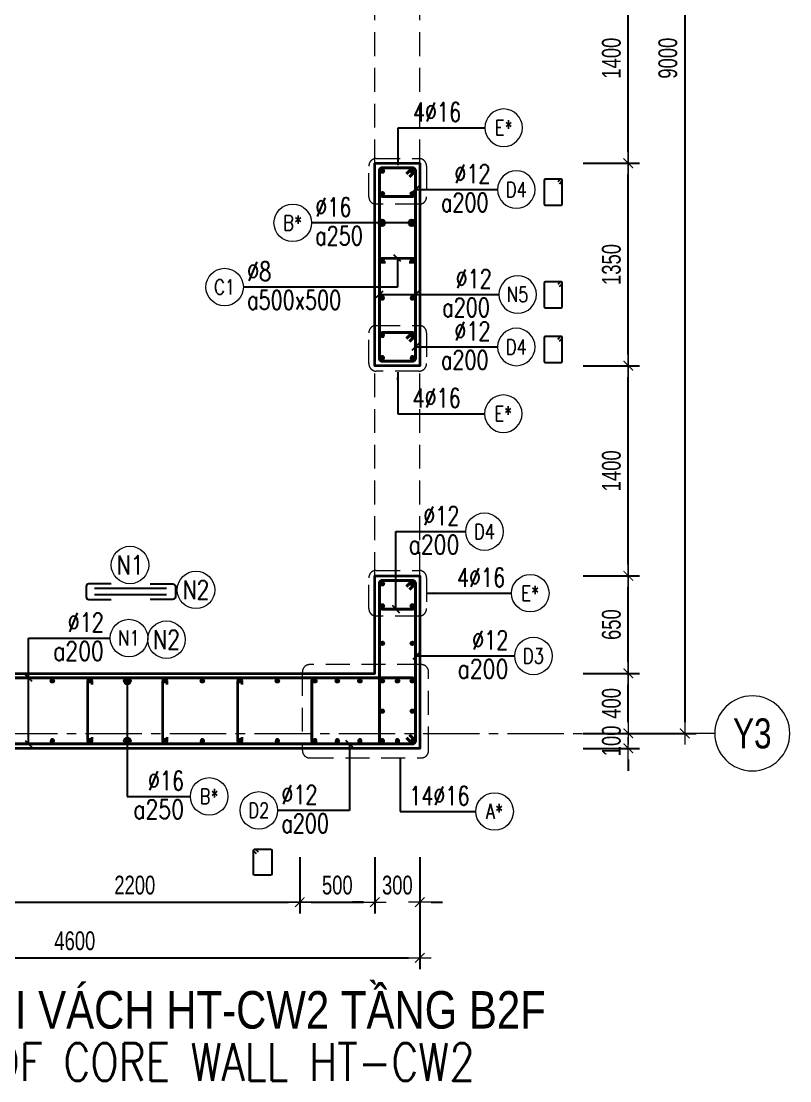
# Model space of a CAD drawing. Header units: millimetres. Extents: x 931337 to 1117500, y 19732 to 157199.
# Drawn here: x 971196 to 976320, y 138073 to 145135 of the extents above; entities that cross this region are included whole.
import ezdxf
from ezdxf.enums import TextEntityAlignment as Align

# ---------------------------------------------------------------- set-up
doc = ezdxf.new("R2010")
doc.units = ezdxf.units.MM
doc.header["$MEASUREMENT"] = 0
for name, pattern in [('HIDDEN', [9.525, 6.35, -3.175]), ('HIDDEN2', [4.7625, 3.175, -1.5875]), ('HT_Dim Grid$0$CENTER2', [1.125, 0.75, -0.125, 0.125, -0.125]), ('HT_Grid$0$CENTER2', [1.125, 0.75, -0.125, 0.125, -0.125])]:
    doc.linetypes.add(name, pattern=pattern)
doc.layers.get('0').update_dxf_attribs({"lineweight": 20})
doc.layers.get('Defpoints').update_dxf_attribs({"color": 151, "lineweight": 9})
doc.layers.add('Hidden', color=9, linetype='HIDDEN')
doc.layers.add('Ligature', color=1, linetype='Continuous')
for name, color, linetype, lineweight in [('HT_Dim Grid$0$NDC_S_AXIS', 5, 'HT_Dim Grid$0$CENTER2', 13), ('HT_Dim Grid$0$NDC_S_SYMBOL', 1, 'Continuous', 15), ('HT_Dim Grid$0$NDC_S_TEXT SYMBOL', 7, 'Continuous', 20), ('HT_Grid$0$NDC_S_AXIS', 5, 'HT_Grid$0$CENTER2', 13), ('KC-LEADER', 153, 'Continuous', 18), ('KC-THEP', 6, 'Continuous', 40), ('NDC_S_ANNO', 7, 'Continuous', 20), ('NDC_S_BEAM', 3, 'HIDDEN2', 20), ('NDC_S_DIM', 1, 'Continuous', 15), ('NDC_S_ENG TITLE', 3, 'Continuous', 20), ('NDC_S_HIDDEN', 8, 'HIDDEN2', 13), ('NDC_S_LEADER', 1, 'Continuous', 15), ('NDC_S_REBAR', 4, 'Continuous', 35), ('NDC_S_STIRRUP', 4, 'Continuous', 40), ('NDC_S_TEXT SYMBOL', 7, 'Continuous', 20), ('NDC_S_VN TEXT', 7, 'Continuous', 20), ('NDC_S_VN TITLE', 6, 'Continuous', 35), ('NDC_S_WALL', 6, 'Continuous', 35)]:
    doc.layers.add(name, color=color, linetype=linetype, lineweight=lineweight)
doc.styles.add('HT_Dim Grid$0$NDC_ANNO', font='', dxfattribs={"width": 0.8})
doc.styles.add('NDC_ANNO', font='', dxfattribs={"width": 0.8})
doc.styles.add('NDC_ARIAL', font='arial.ttf', dxfattribs={"width": 0.85})
doc.styles.add('NDC_DIM', font='', dxfattribs={"width": 0.75})
doc.styles.add('NDC_EN TXT', font='romans.shx', dxfattribs={"width": 0.8})
doc.styles.add('NDC_VIE TXT', font='arial.ttf', dxfattribs={"width": 0.8})
doc.styles.get('HT_Dim Grid$0$NDC_ANNO').set_extended_font_data('Dotum')
doc.styles.get('NDC_ANNO').set_extended_font_data('Dotum')
doc.styles.get('NDC_DIM').set_extended_font_data('Dotum')
doc.dimstyles.new('NDC_1-50', dxfattribs={"dimscale": 50, "dimtxt": 2.5, "dimasz": 1, "dimexe": 1.5, "dimexo": 0, "dimgap": 0.8, "dimtad": 1, "dimdec": 0, "dimdsep": 46, "dimtxsty": 'NDC_ARIAL', "dimblk": 'DIMMARK', "dimcen": 49999.938995, "dimdle": 1.5, "dimclrd": 1, "dimclre": 1, "dimclrt": 3, "dimadec": 0, "dimazin": 0, "dimtfac": 1, "dimtdec": 0, "dimtix": 1, "dimtmove": 2, "dimatfit": 3, "dimfxl": 1, "dimarcsym": 0})
doc.dimstyles.new('NDC_dim_30', dxfattribs={"dimscale": 30, "dimtxt": 2.5, "dimasz": 1.5, "dimexe": 1.5, "dimexo": 2.5, "dimgap": 1, "dimtad": 1, "dimdec": 0, "dimzin": 0, "dimdsep": 46, "dimtxsty": 'NDC_DIM', "dimblk": 'DIMMARK', "dimcen": 0.09, "dimdle": 1.2, "dimclrd": 1, "dimclre": 1, "dimclrt": 3, "dimadec": 0, "dimazin": 0, "dimtfac": 1, "dimtdec": 0, "dimtix": 1, "dimtofl": 0, "dimtmove": 0, "dimatfit": 3, "dimfxl": 6, "dimfxlon": 1, "dimtolj": 1, "dimtzin": 0, "dimarcsym": 0})
doc.dimstyles.new('NDC_dim_50', dxfattribs={"dimscale": 50, "dimtxt": 2.5, "dimasz": 1.5, "dimexe": 1.5, "dimexo": 2.5, "dimgap": 1, "dimtad": 1, "dimdec": 0, "dimzin": 0, "dimdsep": 46, "dimtxsty": 'NDC_DIM', "dimblk": 'DIMMARK', "dimcen": 0.09, "dimdle": 1.2, "dimclrd": 1, "dimclre": 1, "dimclrt": 3, "dimadec": 0, "dimazin": 0, "dimtfac": 1, "dimtdec": 0, "dimtix": 1, "dimtofl": 0, "dimtmove": 0, "dimatfit": 3, "dimfxl": 6, "dimfxlon": 1, "dimtolj": 1, "dimtzin": 0, "dimarcsym": 0})

# ---------------------------------------------------------------- blocks, each defined once
blk = doc.blocks.new('Drawing name_symbol')
at = {"layer": 'NDC_S_ENG TITLE', "style": 'NDC_EN TXT', "width": 0.8}
blk.add_attdef('SECTDET1', text='', height=5, dxfattribs=at).set_placement((0, 1.01), align=Align.CENTER)
at = {"layer": 'NDC_S_TEXT SYMBOL', "lineweight": 25, "style": 'NDC_ANNO', "width": 0.8}
blk.add_attdef('SSCALE', text='', height=2.5, dxfattribs=at).set_placement((0, -4), align=Align.CENTER)
at = {"layer": 'NDC_S_VN TITLE', "style": 'NDC_VIE TXT', "width": 0.8}
blk.add_attdef('SECTDET2', text='', height=5, dxfattribs=at).set_placement((0, 7.97), align=Align.CENTER)
blk = doc.blocks.new('THEP')
at = {"layer": 'KC-LEADER', "color": 6}
blk.add_circle((0, 0), 14, dxfattribs=at)
at = {"layer": 'KC-THEP'}
for p, q in [((-14, 0), (14, 0)), ((9.9, 9.9), (-9.9, -9.9)), ((-9.9, 9.9), (9.9, -9.9)), ((0, 14), (0, -14))]:
    blk.add_line(p, q, dxfattribs=at)
blk = doc.blocks.new('DIMMARK')
at = {"layer": 'NDC_S_DIM', "color": 1}
blk.add_line((-1.5, 0), (1, 0), dxfattribs=at)
at = {"layer": 'NDC_S_DIM', "color": 2, "const_width": 0.1}
blk.add_lwpolyline([(-0.424, -0.424), (0.424, 0.424)], dxfattribs=at)
blk = doc.blocks.new('*U10')
blk.add_circle((2.5, 0), 2.5)
at = {"layer": 'NDC_S_VN TEXT', "color": 3, "style": 'NDC_EN TXT'}
for tag, width, p in [('DK2', 0.75, (-0.85, 0.85)), ('KC2', 0.8, (-0.85, -2.97))]:
    blk.add_attdef(tag, text='', height=2.5, dxfattribs=dict(at, width=width)).set_placement(p, align=Align.RIGHT)
at = {"layer": 'NDC_S_VN TEXT', "color": 7, "style": 'NDC_EN TXT', "width": 0.8}
blk.add_attdef('SH3', text='', height=2, dxfattribs=at).set_placement((2.5, 0), align=Align.MIDDLE)
blk = doc.blocks.new('A$C7BC65A55')
at = {"layer": 'Ligature'}
for p, q in [((-15.2, 372, 0), (-15.2, 38.5, 0)), ((15.2, 372, 0), (15.2, 38.5, 0))]:
    blk.add_line(p, q, dxfattribs=at)
for points in [[(-36.2, 296.5), (-36.2, 400.9, -0.414214), (-24, 413.1), (24, 413.1, -0.414214), (36.2, 400.9), (36.2, 296.5)], [(-36.2, 116.5), (-36.2, 12.2, 0.414214), (-24, 0), (24, 0, 0.414214), (36.2, 12.2), (36.2, 116.5)]]:
    blk.add_lwpolyline(points, format="xyb", dxfattribs=at)
blk = doc.blocks.new('*U9')
blk.add_circle((2.5, 0), 2.5)
at = {"layer": 'NDC_S_VN TEXT', "color": 3, "style": 'NDC_EN TXT', "width": 0.75}
blk.add_attdef('DK2', text='', height=2.5, dxfattribs=at).set_placement((-0.85, 0.85), align=Align.RIGHT)
at = {"layer": 'NDC_S_VN TEXT', "color": 7, "style": 'NDC_EN TXT', "width": 0.8}
blk.add_attdef('SH3', text='', height=2, dxfattribs=at).set_placement((2.5, 0), align=Align.MIDDLE)
blk = doc.blocks.new('*U11')
blk.add_circle((-2.5, 0), 2.5)
at = {"layer": 'NDC_S_VN TEXT', "color": 3, "style": 'NDC_EN TXT', "width": 0.75}
for tag, p in [('DK1', (0.5, 0.85)), ('KC1', (0.5, -2.97))]:
    blk.add_attdef(tag, p, '', height=2.5, dxfattribs=at)
at = {"layer": 'NDC_S_VN TEXT', "color": 7, "style": 'NDC_EN TXT', "width": 0.8}
blk.add_attdef('SH2', text='', height=2, dxfattribs=at).set_placement((-2.5, 0), align=Align.MIDDLE)
blk = doc.blocks.new('*U13')
blk.add_circle((-2.5, 0), 2.5)
at = {"layer": 'NDC_S_VN TEXT', "color": 3, "style": 'NDC_EN TXT', "width": 0.75}
blk.add_attdef('DK1', (0.5, 0.85), '', height=2.5, dxfattribs=at)
at = {"layer": 'NDC_S_VN TEXT', "color": 7, "style": 'NDC_EN TXT', "width": 0.8}
blk.add_attdef('SH2', text='', height=2, dxfattribs=at).set_placement((-2.5, 0), align=Align.MIDDLE)
blk = doc.blocks.new('*U12')
blk.add_circle((-2.5, 0), 2.5)
at = {"layer": 'NDC_S_VN TEXT', "color": 3, "style": 'NDC_EN TXT', "width": 0.75}
for tag, p in [('DK1', (0.5, 0.85)), ('KC1', (0.5, -2.97))]:
    blk.add_attdef(tag, p, '', height=2.5, dxfattribs=at)
at = {"layer": 'NDC_S_VN TEXT', "color": 7, "style": 'NDC_EN TXT', "width": 0.8}
blk.add_attdef('SH2', text='', height=2, dxfattribs=at).set_placement((-2.5, 0), align=Align.MIDDLE)
blk = doc.blocks.new('*D61')
at = {"layer": 'Defpoints', "color": 0, "transparency": 16777216}
for p in [(970853.8, 140788.1), (973053.3, 140535.7), (973053.3, 139263.8)]:
    blk.add_point(p, dxfattribs=at)
at = {"layer": 'NDC_S_DIM', "color": 1, "lineweight": -2, "transparency": 16777216}
for p, q in [((970853.8, 139563.8), (970853.8, 139188.8)), ((973053.3, 139563.8), (973053.3, 139188.8)), ((970928.8, 139263.8), (972978.3, 139263.8))]:
    blk.add_line(p, q, dxfattribs=at)
at = {"layer": 'NDC_S_DIM', "color": 1, "lineweight": -2, "transparency": 16777216, "xscale": 75, "yscale": 75, "zscale": 75, "rotation": 180}
blk.add_blockref('DIMMARK', (970853.8, 139263.8), dxfattribs=at)
at = {"layer": 'NDC_S_DIM', "color": 1, "lineweight": -2, "transparency": 16777216, "xscale": 75, "yscale": 75, "zscale": 75}
blk.add_blockref('DIMMARK', (973053.3, 139263.8), dxfattribs=at)
at = {"layer": 'NDC_S_DIM', "color": 3, "transparency": 16777216, "insert": (971953.6, 139376.4), "char_height": 125, "attachment_point": 5, "style": 'NDC_DIM'}
blk.add_mtext('\\A1;2200', dxfattribs=at)
blk = doc.blocks.new('*D62')
at = {"layer": 'Defpoints', "color": 0, "transparency": 16777216}
for p in [(973553.8, 140788.1), (973053.3, 140535.7), (973553.8, 139263.8)]:
    blk.add_point(p, dxfattribs=at)
at = {"layer": 'NDC_S_DIM', "color": 1, "lineweight": -2, "transparency": 16777216}
for p, q in [((973053.3, 139563.8), (973053.3, 139188.8)), ((973553.8, 139563.8), (973553.8, 139188.8)), ((973128.3, 139263.8), (973478.8, 139263.8))]:
    blk.add_line(p, q, dxfattribs=at)
at = {"layer": 'NDC_S_DIM', "color": 1, "lineweight": -2, "transparency": 16777216, "xscale": 75, "yscale": 75, "zscale": 75, "rotation": 180}
blk.add_blockref('DIMMARK', (973053.3, 139263.8), dxfattribs=at)
at = {"layer": 'NDC_S_DIM', "color": 1, "lineweight": -2, "transparency": 16777216, "xscale": 75, "yscale": 75, "zscale": 75}
blk.add_blockref('DIMMARK', (973553.8, 139263.8), dxfattribs=at)
at = {"layer": 'NDC_S_DIM', "color": 3, "transparency": 16777216, "insert": (973303.6, 139376.4), "char_height": 125, "attachment_point": 5, "style": 'NDC_DIM'}
blk.add_mtext('\\A1;500', dxfattribs=at)
blk = doc.blocks.new('*D63')
at = {"layer": 'Defpoints', "color": 0, "transparency": 16777216}
for p in [(973553.8, 140788.1), (973853.8, 140288.1), (973853.8, 139263.8)]:
    blk.add_point(p, dxfattribs=at)
at = {"layer": 'NDC_S_DIM', "color": 1, "lineweight": -2, "transparency": 16777216}
for p, q in [((973553.8, 139563.8), (973553.8, 139188.8)), ((973853.8, 139563.8), (973853.8, 139188.8)), ((973478.8, 139263.8), (973403.8, 139263.8)), ((973928.8, 139263.8), (974003.8, 139263.8))]:
    blk.add_line(p, q, dxfattribs=at)
at = {"layer": 'NDC_S_DIM', "color": 1, "lineweight": -2, "transparency": 16777216, "xscale": 75, "yscale": 75, "zscale": 75}
blk.add_blockref('DIMMARK', (973553.8, 139263.8), dxfattribs=at)
at = {"layer": 'NDC_S_DIM', "color": 1, "lineweight": -2, "transparency": 16777216, "xscale": 75, "yscale": 75, "zscale": 75, "rotation": 180}
blk.add_blockref('DIMMARK', (973853.8, 139263.8), dxfattribs=at)
at = {"layer": 'NDC_S_DIM', "color": 3, "transparency": 16777216, "insert": (973703.8, 139376.4), "char_height": 125, "attachment_point": 5, "style": 'NDC_DIM'}
blk.add_mtext('\\A1;300', dxfattribs=at)
blk = doc.blocks.new('*D65')
at = {"layer": 'Defpoints', "color": 0, "transparency": 16777216}
for p in [(973553.8, 140788.1), (975243.3, 140788.1), (973853.8, 140388.1)]:
    blk.add_point(p, dxfattribs=at)
at = {"layer": 'NDC_S_DIM', "color": 1, "lineweight": -2, "transparency": 16777216}
for p, q in [((974943.3, 140788.1), (975318.3, 140788.1)), ((975243.3, 140463.1), (975243.3, 140713.1)), ((974943.3, 140388.1), (975318.3, 140388.1))]:
    blk.add_line(p, q, dxfattribs=at)
at = {"layer": 'NDC_S_DIM', "color": 1, "lineweight": -2, "transparency": 16777216, "xscale": 75, "yscale": 75, "zscale": 75}
for p, rotation in [((975243.3, 140788.1), 90), ((975243.3, 140388.1), 270)]:
    blk.add_blockref('DIMMARK', p, dxfattribs=dict(at, rotation=rotation))
at = {"layer": 'NDC_S_DIM', "color": 3, "transparency": 16777216, "insert": (975130.7, 140588.1), "char_height": 125, "attachment_point": 5, "rotation": 90, "style": 'NDC_DIM'}
blk.add_mtext('\\A1;400', dxfattribs=at)
blk = doc.blocks.new('*D66')
at = {"layer": 'Defpoints', "color": 0, "transparency": 16777216}
for p in [(973553.8, 141438.1), (975243.3, 141438.1), (973553.8, 140788.1)]:
    blk.add_point(p, dxfattribs=at)
at = {"layer": 'NDC_S_DIM', "color": 1, "lineweight": -2, "transparency": 16777216}
for p, q in [((974943.3, 141438.1), (975318.3, 141438.1)), ((975243.3, 140863.1), (975243.3, 141363.1)), ((974943.3, 140788.1), (975318.3, 140788.1))]:
    blk.add_line(p, q, dxfattribs=at)
at = {"layer": 'NDC_S_DIM', "color": 1, "lineweight": -2, "transparency": 16777216, "xscale": 75, "yscale": 75, "zscale": 75}
for p, rotation in [((975243.3, 141438.1), 90), ((975243.3, 140788.1), 270)]:
    blk.add_blockref('DIMMARK', p, dxfattribs=dict(at, rotation=rotation))
at = {"layer": 'NDC_S_DIM', "color": 3, "transparency": 16777216, "insert": (975130.7, 141113.1), "char_height": 125, "attachment_point": 5, "rotation": 90, "style": 'NDC_DIM'}
blk.add_mtext('\\A1;650', dxfattribs=at)
blk = doc.blocks.new('*D67')
at = {"layer": 'Defpoints', "color": 0, "transparency": 16777216}
for p in [(973853.8, 142838.1), (975243.3, 142838.1), (973553.8, 141438.1)]:
    blk.add_point(p, dxfattribs=at)
at = {"layer": 'NDC_S_DIM', "color": 1, "lineweight": -2, "transparency": 16777216}
for p, q in [((974943.3, 142838.1), (975318.3, 142838.1)), ((975243.3, 141513.1), (975243.3, 142763.1)), ((974943.3, 141438.1), (975318.3, 141438.1))]:
    blk.add_line(p, q, dxfattribs=at)
at = {"layer": 'NDC_S_DIM', "color": 1, "lineweight": -2, "transparency": 16777216, "xscale": 75, "yscale": 75, "zscale": 75}
for p, rotation in [((975243.3, 142838.1), 90), ((975243.3, 141438.1), 270)]:
    blk.add_blockref('DIMMARK', p, dxfattribs=dict(at, rotation=rotation))
at = {"layer": 'NDC_S_DIM', "color": 3, "transparency": 16777216, "insert": (975130.7, 142138.1), "char_height": 125, "attachment_point": 5, "rotation": 90, "style": 'NDC_DIM'}
blk.add_mtext('\\A1;1400', dxfattribs=at)
blk = doc.blocks.new('*D68')
at = {"layer": 'Defpoints', "color": 0, "transparency": 16777216}
for p in [(973853.8, 144188.1), (975243.3, 144188.1), (973853.8, 142838.1)]:
    blk.add_point(p, dxfattribs=at)
at = {"layer": 'NDC_S_DIM', "color": 1, "lineweight": -2, "transparency": 16777216}
for p, q in [((974943.3, 144188.1), (975318.3, 144188.1)), ((975243.3, 142913.1), (975243.3, 144113.1)), ((974943.3, 142838.1), (975318.3, 142838.1))]:
    blk.add_line(p, q, dxfattribs=at)
at = {"layer": 'NDC_S_DIM', "color": 1, "lineweight": -2, "transparency": 16777216, "xscale": 75, "yscale": 75, "zscale": 75}
for p, rotation in [((975243.3, 144188.1), 90), ((975243.3, 142838.1), 270)]:
    blk.add_blockref('DIMMARK', p, dxfattribs=dict(at, rotation=rotation))
at = {"layer": 'NDC_S_DIM', "color": 3, "transparency": 16777216, "insert": (975130.7, 143513.1), "char_height": 125, "attachment_point": 5, "rotation": 90, "style": 'NDC_DIM'}
blk.add_mtext('\\A1;1350', dxfattribs=at)
blk = doc.blocks.new('*D69')
at = {"layer": 'Defpoints', "color": 0, "transparency": 16777216}
for p in [(973853.8, 145588.1), (975243.3, 145588.1), (973853.8, 144188.1)]:
    blk.add_point(p, dxfattribs=at)
at = {"layer": 'NDC_S_DIM', "color": 1, "lineweight": -2, "transparency": 16777216}
for p, q in [((974943.3, 145588.1), (975318.3, 145588.1)), ((975243.3, 144263.1), (975243.3, 145513.1)), ((974943.3, 144188.1), (975318.3, 144188.1))]:
    blk.add_line(p, q, dxfattribs=at)
at = {"layer": 'NDC_S_DIM', "color": 1, "lineweight": -2, "transparency": 16777216, "xscale": 75, "yscale": 75, "zscale": 75}
for p, rotation in [((975243.3, 145588.1), 90), ((975243.3, 144188.1), 270)]:
    blk.add_blockref('DIMMARK', p, dxfattribs=dict(at, rotation=rotation))
at = {"layer": 'NDC_S_DIM', "color": 3, "transparency": 16777216, "insert": (975130.7, 144888.1), "char_height": 125, "attachment_point": 5, "rotation": 90, "style": 'NDC_DIM'}
blk.add_mtext('\\A1;1400', dxfattribs=at)
blk = doc.blocks.new('*D74')
at = {"layer": 'Defpoints', "color": 0, "transparency": 16777216}
for p in [(973912.3, 149388.1), (973853.8, 140388.1), (975619.7, 140388.1)]:
    blk.add_point(p, dxfattribs=at)
at = {"layer": 'NDC_S_DIM', "color": 1, "lineweight": -2, "transparency": 16777216}
for p, q in [((975319.7, 149388.1), (975694.7, 149388.1)), ((975619.7, 149313.1), (975619.7, 140463.1)), ((975319.7, 140388.1), (975694.7, 140388.1))]:
    blk.add_line(p, q, dxfattribs=at)
at = {"layer": 'NDC_S_DIM', "color": 1, "lineweight": -2, "transparency": 16777216, "xscale": 75, "yscale": 75, "zscale": 75}
for p, rotation in [((975619.7, 149388.1), 90), ((975619.7, 140388.1), 270)]:
    blk.add_blockref('DIMMARK', p, dxfattribs=dict(at, rotation=rotation))
at = {"layer": 'NDC_S_DIM', "color": 3, "transparency": 16777216, "insert": (975507.1, 144888.1), "char_height": 125, "attachment_point": 5, "rotation": 90, "style": 'NDC_DIM'}
blk.add_mtext('\\A1;9000', dxfattribs=at)
blk = doc.blocks.new('*D115')
at = {"layer": 'Defpoints', "color": 0, "ltscale": 200, "transparency": 16777216}
for p in [(973853.8, 140504.6), (969253.8, 140119.9), (973853.8, 138892.8)]:
    blk.add_point(p, dxfattribs=at)
at = {"layer": 'NDC_S_DIM', "color": 1, "lineweight": -2, "ltscale": 200, "transparency": 16777216}
for p, q in [((969253.8, 139192.8), (969253.8, 138817.8)), ((973853.8, 139192.8), (973853.8, 138817.8)), ((969328.8, 138892.8), (973778.8, 138892.8))]:
    blk.add_line(p, q, dxfattribs=at)
at = {"layer": 'NDC_S_DIM', "color": 1, "lineweight": -2, "ltscale": 200, "transparency": 16777216, "xscale": 75, "yscale": 75, "zscale": 75, "rotation": 180}
blk.add_blockref('DIMMARK', (969253.8, 138892.8), dxfattribs=at)
at = {"layer": 'NDC_S_DIM', "color": 1, "lineweight": -2, "ltscale": 200, "transparency": 16777216, "xscale": 75, "yscale": 75, "zscale": 75}
blk.add_blockref('DIMMARK', (973853.8, 138892.8), dxfattribs=at)
at = {"layer": 'NDC_S_DIM', "color": 3, "ltscale": 200, "transparency": 16777216, "insert": (971553.8, 139005.3), "char_height": 125, "attachment_point": 5, "style": 'NDC_DIM'}
blk.add_mtext('\\A1;4600', dxfattribs=at)
blk = doc.blocks.new('*U93')
at = {"layer": 'HT_Dim Grid$0$NDC_S_SYMBOL'}
blk.add_line((5, 0), (9, 0), dxfattribs=at)
blk.add_circle((0, 0), 5, dxfattribs=at)
at = {"layer": 'HT_Dim Grid$0$NDC_S_TEXT SYMBOL', "color": 7, "style": 'HT_Dim Grid$0$NDC_ANNO', "width": 0.8}
blk.add_attdef('GRID', text='', height=4, rotation=270, dxfattribs=at).set_placement((0, 0), align=Align.MIDDLE)
blk = doc.blocks.new('*D122')
at = {"layer": 'Defpoints', "color": 0, "ltscale": 200, "transparency": 16777216}
for p in [(973853.8, 140388.1), (973853.8, 140288.1), (975243.3, 140288.1)]:
    blk.add_point(p, dxfattribs=at)
at = {"layer": 'NDC_S_DIM', "color": 1, "lineweight": -2, "ltscale": 200, "transparency": 16777216}
for p, q in [((975243.3, 140463.1), (975243.3, 140538.1)), ((974943.3, 140388.1), (975318.3, 140388.1)), ((974943.3, 140288.1), (975318.3, 140288.1)), ((975243.3, 140213.1), (975243.3, 140138.1))]:
    blk.add_line(p, q, dxfattribs=at)
at = {"layer": 'NDC_S_DIM', "color": 1, "lineweight": -2, "ltscale": 200, "transparency": 16777216, "xscale": 75, "yscale": 75, "zscale": 75}
for p, rotation in [((975243.3, 140388.1), 270), ((975243.3, 140288.1), 90)]:
    blk.add_blockref('DIMMARK', p, dxfattribs=dict(at, rotation=rotation))
at = {"layer": 'NDC_S_DIM', "color": 3, "ltscale": 200, "transparency": 16777216, "insert": (975130.7, 140338.1), "char_height": 125, "attachment_point": 5, "rotation": 90, "style": 'NDC_DIM'}
blk.add_mtext('\\A1;100', dxfattribs=at)

msp = doc.modelspace()

# ---------------------------------------------------------------- linework, layer by layer
for centre in [(971921.41, 141510.27), (972361.511, 141344.513), (972164.681, 141012.999)]:
    msp.add_circle(centre, 125)
at = {"layer": 'HT_Grid$0$NDC_S_AXIS', "ltscale": 500}
msp.add_line((965438.232, 140388.06), (975619.731, 140388.06), dxfattribs=at)
at = {"layer": 'Ligature'}
for points in [[(974784.965, 144051.574), (974800.931, 144067.54, 0.66817864), (974795.158, 144081.478), (974690.529, 144081.478, 0.41421356), (974682.364, 144073.313), (974682.364, 143916.205, 0.41421356), (974690.529, 143908.04), (974795.158, 143908.04, 0.41421356), (974803.323, 143916.205), (974803.323, 144073.313, 0.66817864), (974789.385, 144079.086), (974773.419, 144063.12)], [(974784.937, 143367.144), (974800.903, 143383.11, 0.66817864), (974795.13, 143397.049), (974690.501, 143397.049, 0.41421356), (974682.336, 143388.884), (974682.336, 143231.776, 0.41421356), (974690.501, 143223.611), (974795.13, 143223.611, 0.41421356), (974803.295, 143231.776), (974803.295, 143388.884, 0.66817864), (974789.356, 143394.657), (974773.391, 143378.691)], [(974784.937, 143002.543), (974800.903, 143018.509, 0.66817864), (974795.13, 143032.448), (974690.501, 143032.448, 0.41421356), (974682.336, 143024.283), (974682.336, 142867.175, 0.41421356), (974690.501, 142859.01), (974795.13, 142859.01, 0.41421356), (974803.295, 142867.175), (974803.295, 143024.283, 0.66817864), (974789.356, 143030.056), (974773.391, 143014.09)], [(972764.118, 139586.206), (972748.152, 139602.172, -0.66817864), (972753.926, 139616.11), (972858.555, 139616.11, -0.41421356), (972866.719, 139607.945), (972866.719, 139450.838, -0.41421356), (972858.555, 139442.673), (972753.926, 139442.673, -0.41421356), (972745.761, 139450.838), (972745.761, 139607.945, -0.66817864), (972759.699, 139613.719), (972775.665, 139597.753)]]:
    msp.add_lwpolyline(points, format="xyb", dxfattribs=at)
at = {"layer": 'NDC_S_BEAM', "ltscale": 50}
for p, q in [((973553.776, 144188.06), (973553.776, 145588.06)), ((973853.776, 144188.06), (973853.776, 145588.06)), ((973553.776, 141438.06), (973553.776, 142838.06)), ((973853.776, 141438.06), (973853.776, 142838.06))]:
    msp.add_line(p, q, dxfattribs=at)
at = {"layer": 'NDC_S_HIDDEN', "ltscale": 50}
for points in [[(973563.509, 144219.137), (973848.266, 144219.137, -0.41421356), (973898.266, 144169.137), (973898.266, 143964.129, -0.41421356), (973848.266, 143914.129), (973563.509, 143914.129, -0.41421356), (973513.509, 143964.129), (973513.509, 144169.137, -0.41421356)], [(973563.509, 143107.488), (973848.266, 143107.488, -0.41421356), (973898.266, 143057.488), (973898.266, 142852.48, -0.41421356), (973848.266, 142802.48), (973563.509, 142802.48, -0.41421356), (973513.509, 142852.48), (973513.509, 143057.488, -0.41421356)], [(973563.509, 141474.713), (973848.266, 141474.713, -0.41421356), (973898.266, 141424.713), (973898.266, 141219.705, -0.41421356), (973848.266, 141169.705), (973563.509, 141169.705, -0.41421356), (973513.509, 141219.705), (973513.509, 141424.713, -0.41421356)], [(973120.337, 140224.689), (973862.297, 140224.689, 0.41421356), (973912.297, 140274.689), (973912.297, 140796.753, 0.41421356), (973862.297, 140846.753), (973120.337, 140846.753, 0.41421356), (973070.337, 140796.753), (973070.337, 140274.689, 0.41421356)]]:
    msp.add_lwpolyline(points, format="xyb", close=True, dxfattribs=at)
at = {"layer": 'NDC_S_REBAR'}
for points in [[(973625.314, 143525.665), (973600.314, 143525.665, -1), (973600.314, 143555.665), (973807.338, 143555.665, -1), (973807.338, 143525.665), (973782.338, 143525.665)], [(971668.776, 140713.06), (971668.776, 140738.06, 1), (971638.776, 140738.06), (971638.776, 140338.06, 1), (971668.776, 140338.06), (971668.776, 140363.06)], [(972168.776, 140713.06), (972168.776, 140738.06, 1), (972138.776, 140738.06), (972138.776, 140338.06, 1), (972168.776, 140338.06), (972168.776, 140363.06)], [(972668.776, 140713.06), (972668.776, 140738.06, 1), (972638.776, 140738.06), (972638.776, 140338.06, 1), (972668.776, 140338.06), (972668.776, 140363.06)]]:
    msp.add_lwpolyline(points, format="xyb", dxfattribs=at)
at = {"layer": 'NDC_S_STIRRUP'}
for points in [[(973783.887, 144098.06), (973823.887, 144138.06, 0.41421356), (973803.887, 144158.06), (973603.887, 144158.06, 0.41421356), (973583.887, 144138.06), (973583.776, 142888.06, 0.41421356), (973603.776, 142868.06), (973803.776, 142868.06, 0.41421356), (973823.776, 142888.06), (973823.887, 144138.06, 0.41421356), (973803.887, 144158.06), (973763.887, 144118.06)], [(973783.776, 144098.06), (973823.776, 144138.06, 0.41421356), (973803.776, 144158.06), (973603.776, 144158.06, 0.41421356), (973583.776, 144138.06), (973583.776, 143987.09, 0.41421356), (973603.776, 143967.09), (973803.776, 143967.09, 0.41421356), (973823.776, 143987.09), (973823.776, 144138.06, 0.41421356), (973803.776, 144158.06), (973763.776, 144118.06)], [(973783.776, 142999.029), (973823.776, 143039.029, 0.41421356), (973803.776, 143059.029), (973603.776, 143059.029, 0.41421356), (973583.776, 143039.029), (973583.776, 142888.06, 0.41421356), (973603.776, 142868.06), (973803.776, 142868.06, 0.41421356), (973823.776, 142888.06), (973823.776, 143039.029, 0.41421356), (973803.776, 143059.029), (973763.776, 143019.029)], [(973783.887, 141348.06), (973823.887, 141388.06, 0.41421356), (973803.887, 141408.06), (973603.887, 141408.06, 0.41421356), (973583.887, 141388.06), (973583.776, 140338.06, 0.41421356), (973603.776, 140318.06), (973803.776, 140318.06, 0.41421356), (973823.776, 140338.06), (973823.887, 141388.06, 0.41421356), (973803.887, 141408.06), (973763.887, 141368.06)], [(973783.776, 141348.06), (973823.776, 141388.06, 0.41421356), (973803.776, 141408.06), (973603.776, 141408.06, 0.41421356), (973583.776, 141388.06), (973583.776, 141237.09, 0.41421356), (973603.776, 141217.09), (973803.776, 141217.09, 0.41421356), (973823.776, 141237.09), (973823.776, 141388.06, 0.41421356), (973803.776, 141408.06), (973763.776, 141368.06)], [(967643.776, 140358.06), (967603.776, 140318.06, -0.41421356), (967583.776, 140338.06), (967583.776, 140738.06, -0.41421356), (967603.776, 140758.06), (973803.776, 140758.06, -0.41421356), (973823.776, 140738.06), (973823.776, 140338.06, -0.41421356), (973803.776, 140318.06), (967603.776, 140318.06, -0.41421356), (967583.776, 140338.06), (967623.776, 140378.06)], [(973763.776, 140358.06), (973803.776, 140318.06, 0.41421356), (973823.776, 140338.06), (973823.776, 140738.06, 0.41421356), (973803.776, 140758.06), (973153.776, 140758.06, 0.41421356), (973133.776, 140738.06), (973133.776, 140338.06, 0.41421356), (973153.776, 140318.06), (973803.776, 140318.06, 0.41421356), (973823.776, 140338.06), (973783.776, 140378.06)]]:
    msp.add_lwpolyline(points, format="xyb", dxfattribs=at)
at = {"layer": 'NDC_S_WALL'}
msp.add_lwpolyline([(970153.776, 148988.06), (970153.776, 149488.06), (973853.776, 149488.06), (973853.776, 148338.06), (973553.776, 148338.06), (973553.776, 148988.06), (970853.776, 148988.06), (970853.776, 140788.06), (973553.776, 140788.06), (973553.776, 141438.06), (973853.776, 141438.06), (973853.776, 140288.06), (967553.776, 140288.06), (967553.776, 149488.06), (969353.776, 149488.06), (969353.776, 148988.06), (967853.776, 148988.06), (967853.776, 146488.06), (970553.776, 146488.06), (970553.776, 148988.06), (970153.776, 148988.06)], dxfattribs=at)
msp.add_lwpolyline([(973553.776, 144188.06), (973853.776, 144188.06), (973853.776, 142838.06), (973553.776, 142838.06)], close=True, dxfattribs=at)
msp.add_lwpolyline([(973553.776, 144188.06), (973853.776, 144188.06), (973853.776, 142838.06), (973553.776, 142838.06)], close=True, dxfattribs=at)

# ---------------------------------------------------------------- block references
at = {"layer": 'Hidden', "xscale": 1.44, "yscale": 1.44, "zscale": 1.44, "rotation": 270}
msp.add_blockref('A$C7BC65A55', (971629.299, 141332.745, 0.03), dxfattribs=at)
at = {"layer": 'HT_Dim Grid$0$NDC_S_AXIS'}
ref = msp.add_blockref('*U93', (976069.731, 140388.06), dxfattribs=dict(at, xscale=-50, yscale=50, zscale=50))
ref.add_attrib('GRID', 'Y3', dxfattribs={"layer": 'HT_Dim Grid$0$NDC_S_TEXT SYMBOL', "color": 7, "height": 200, "style": 'HT_Dim Grid$0$NDC_ANNO', "width": 0.8}).set_placement((976069.731, 140388.06), align=Align.MIDDLE)
at = {"layer": 'KC-THEP'}
for p, rotation in [((973603.776, 144135.454), 9.668564436380926), ((973803.776, 144135.454), 9.668564436380926), ((973603.776, 143985.454), 9.668564436380926), ((973803.776, 143985.454), 9.668564436380926), ((973603.776, 141385.454), 9.668564436380946), ((973803.776, 141385.454), 9.668564436380946), ((973603.776, 141238.06), 9.668564436380946), ((973803.776, 141238.06), 9.668564436380946), ((973603.776, 140988.06), 9.668564436380946), ((973803.776, 140988.06), 9.668564436380946), ((971403.776, 140738.06), 9.66856443638095), ((971653.776, 140738.06), 9.66856443638095), ((971903.776, 140738.06), 9.66856443638095), ((972153.776, 140738.06), 9.66856443638095), ((972403.776, 140738.06), 9.66856443638095), ((972653.776, 140738.06), 9.66856443638095), ((972903.776, 140738.06), 9.66856443638095), ((973153.776, 140738.06), 9.66856443638095), ((973303.776, 140738.06), 9.66856443638095), ((973453.776, 140738.06), 9.66856443638095), ((973603.776, 140738.06), 9.668564436380946), ((973704.577, 140738.06), 9.668564436380946), ((973803.776, 140738.06), 9.668564436380946), ((973603.776, 140536.326), 9.668564436380946), ((973803.776, 140536.326), 9.668564436380946), ((973807.288, 140338.06), 9.668564436380946)]:
    msp.add_blockref('THEP', p, dxfattribs=dict(at, rotation=rotation))
at = {"layer": 'KC-THEP', "xscale": -1, "rotation": 170.331435563619}
for p in [(973603.776, 143790.665), (973803.776, 143790.665), (973603.776, 143540.665), (973803.776, 143540.665), (973603.776, 143290.665), (973803.776, 143290.665), (973603.776, 143040.665), (973803.776, 143040.665), (973603.776, 142890.665), (973803.776, 142890.665), (971403.776, 140338.06), (971653.776, 140338.06), (971903.776, 140338.06), (972153.776, 140338.06), (972403.776, 140338.06), (972653.776, 140338.06), (972903.776, 140338.06), (973153.776, 140338.06), (973303.776, 140338.06), (973453.776, 140338.06), (973603.776, 140338.06), (973704.577, 140338.06)]:
    msp.add_blockref('THEP', p, dxfattribs=at)
at = {"layer": 'NDC_S_ANNO'}
ref = msp.add_blockref('Drawing name_symbol', (972116.635, 138022.205), dxfattribs=dict(at, xscale=50, yscale=50, zscale=50))
ref.add_attrib('SECTDET1', 'DETAIL OF CORE WALL HT-CW2', dxfattribs={"layer": 'NDC_S_ENG TITLE', "height": 250, "style": 'NDC_EN TXT', "width": 0.8}).set_placement((972116.635, 138072.768), align=Align.CENTER)
ref.add_attrib('SECTDET2', 'CHI TIẾT LÕI VÁCH HT-CW2 TẦNG B2F', dxfattribs={"layer": 'NDC_S_VN TITLE', "height": 250, "style": 'NDC_VIE TXT', "width": 0.8}).set_placement((972116.635, 138420.737), align=Align.CENTER)
at = {"layer": 'NDC_S_VN TEXT'}
ref = msp.add_blockref('*U13', (974287.628, 144424.56), dxfattribs=dict(at, xscale=-50, yscale=50, zscale=50))
ref.add_attrib('SH2', 'E*', dxfattribs={"color": 7, "height": 100, "style": 'NDC_EN TXT', "width": 0.8}).set_placement((974412.628, 144424.56), align=Align.MIDDLE)
ref.add_attrib('DK1', '4%%C16', (973807.271, 144466.835), dxfattribs={"color": 3, "height": 125, "style": 'NDC_EN TXT', "width": 0.75})
ref = msp.add_blockref('*U11', (974372.041, 144012.575), dxfattribs=dict(at, xscale=-50, yscale=50, zscale=50))
ref.add_attrib('SH2', 'D4', dxfattribs={"color": 7, "height": 100, "style": 'NDC_EN TXT', "width": 0.8}).set_placement((974497.041, 144012.575), align=Align.MIDDLE)
ref.add_attrib('DK1', '%%C12', (974083.648, 144054.85), dxfattribs={"color": 3, "height": 125, "style": 'NDC_EN TXT', "width": 0.75})
ref.add_attrib('KC1', 'a200', (973994.363, 143863.947), dxfattribs={"color": 3, "height": 125, "style": 'NDC_EN TXT', "width": 0.75})
at = {"layer": 'NDC_S_VN TEXT', "xscale": 50, "yscale": 50, "zscale": 50}
for name, p, values in [('*U11', (973131.317, 143790.522), {'SH2': 'B*', 'DK1': '%%C16', 'KC1': 'a250'}), ('*U12', (972677.332, 143362.763), {'SH2': 'C1', 'DK1': '%%c8', 'KC1': 'a500x500'}), ('*U10', (974159.717, 141732.777), {'SH3': 'D4', 'DK2': '%%C12', 'KC2': 'a200'}), ('*U9', (974464.698, 141322.209), {'SH3': 'E*', 'DK2': '4%%C16'}), ('*U10', (971789.959, 141023.338), {'SH3': 'N1', 'DK2': '%%C12', 'KC2': 'a200'}), ('*U10', (974486.131, 140904.067), {'SH3': 'D3', 'DK2': '%%C12', 'KC2': 'a200'}), ('*U10', (972324.388, 139968.078), {'SH3': 'B*', 'DK2': '%%C16', 'KC2': 'a250'}), ('*U11', (972905.387, 139874.849), {'SH2': 'D2', 'DK1': '%%C12', 'KC1': 'a200'}), ('*U9', (974226.993, 139867.754), {'SH3': 'A*', 'DK2': '14%%C16'})]:
    msp.add_blockref(name, p, dxfattribs=at).add_auto_attribs(values)
at = {"layer": 'NDC_S_VN TEXT'}
ref = msp.add_blockref('*U11', (974380.611, 143313.241), dxfattribs=dict(at, xscale=-50, yscale=50, zscale=50))
ref.add_attrib('SH2', 'N5', dxfattribs={"color": 7, "height": 100, "style": 'NDC_EN TXT', "width": 0.8}).set_placement((974505.611, 143313.241), align=Align.MIDDLE)
ref.add_attrib('DK1', '%%C12', (974092.218, 143355.516), dxfattribs={"color": 3, "height": 125, "style": 'NDC_EN TXT', "width": 0.75})
ref.add_attrib('KC1', 'a200', (974002.932, 143164.613), dxfattribs={"color": 3, "height": 125, "style": 'NDC_EN TXT', "width": 0.75})
ref = msp.add_blockref('*U11', (974372.013, 142963.545), dxfattribs=dict(at, xscale=-50, yscale=50, zscale=50))
ref.add_attrib('SH2', 'D4', dxfattribs={"color": 7, "height": 100, "style": 'NDC_EN TXT', "width": 0.8}).set_placement((974497.013, 142963.545), align=Align.MIDDLE)
ref.add_attrib('DK1', '%%C12', (974083.62, 143005.82), dxfattribs={"color": 3, "height": 125, "style": 'NDC_EN TXT', "width": 0.75})
ref.add_attrib('KC1', 'a200', (973994.335, 142814.917), dxfattribs={"color": 3, "height": 125, "style": 'NDC_EN TXT', "width": 0.75})
ref = msp.add_blockref('*U13', (974285.197, 142518.53), dxfattribs=dict(at, xscale=-50, yscale=50, zscale=50))
ref.add_attrib('SH2', 'E*', dxfattribs={"color": 7, "height": 100, "style": 'NDC_EN TXT', "width": 0.8}).set_placement((974410.197, 142518.53), align=Align.MIDDLE)
ref.add_attrib('DK1', '4%%C16', (973804.84, 142560.805), dxfattribs={"color": 3, "height": 125, "style": 'NDC_EN TXT', "width": 0.75})

# ---------------------------------------------------------------- texts
at = {"layer": 'NDC_S_VN TEXT', "color": 7, "style": 'NDC_EN TXT', "width": 0.8}
for tag, p in [('N1', (971921.41, 141510.27)), ('N2', (972361.511, 141344.513)), ('N2', (972164.681, 141012.999))]:
    msp.add_attdef(tag, text='3', height=125, dxfattribs=at).set_placement(p, align=Align.MIDDLE)

# ---------------------------------------------------------------- dimensions: what is measured, and where the dimension line sits
at = {"layer": 'NDC_S_DIM'}
for base, p1, p2, picture, middle in [((975619.731, 140388.06), (973912.297, 149388.06), (973853.776, 140388.06), '*D74', (975507.146, 144888.06)), ((975243.256, 140788.06), (973853.776, 140388.06), (973553.776, 140788.06), '*D65', (975130.671, 140588.06))]:
    dim = msp.add_linear_dim(base=base, p1=p1, p2=p2, angle=90, dimstyle='NDC_dim_50', dxfattribs=at)
    dim.commit()
    dim.dimension.update_dxf_attribs({"geometry": picture, "text_midpoint": middle})
for base, p1, p2, picture, middle in [((975243.256, 145588.06), (973853.776, 144188.06), (973853.776, 145588.06), '*D69', (975130.671, 144888.06)), ((975243.256, 144188.06), (973853.776, 142838.06), (973853.776, 144188.06), '*D68', (975130.671, 143513.06)), ((975243.256, 142838.06), (973553.776, 141438.06), (973853.776, 142838.06), '*D67', (975130.671, 142138.06)), ((975243.256, 141438.06), (973553.776, 140788.06), (973553.776, 141438.06), '*D66', (975130.671, 141113.06))]:
    dim = msp.add_linear_dim(base=base, p1=p1, p2=p2, angle=90, dimstyle='NDC_dim_50', override={"dimtmove": 1}, dxfattribs=at)
    dim.commit()
    dim.dimension.update_dxf_attribs({"geometry": picture, "text_midpoint": middle})
for base, p1, p2, picture, middle in [((973053.337, 139263.786), (970853.776, 140788.06), (973053.337, 140535.721), '*D61', (971953.556, 139376.371)), ((973553.776, 139263.786), (973053.337, 140535.721), (973553.776, 140788.06), '*D62', (973303.556, 139376.371)), ((973853.776, 139263.786), (973553.776, 140788.06), (973853.776, 140288.06), '*D63', (973703.776, 139376.371))]:
    dim = msp.add_linear_dim(base=base, p1=p1, p2=p2, dimstyle='NDC_dim_50', override={"dimtmove": 1}, dxfattribs=at)
    dim.commit()
    dim.dimension.update_dxf_attribs({"geometry": picture, "text_midpoint": middle})
at = {"layer": 'NDC_S_DIM', "ltscale": 200}
dim = msp.add_linear_dim(base=(975243.256, 140288.06), p1=(973853.776, 140388.06), p2=(973853.776, 140288.06), angle=90, dimstyle='NDC_dim_50', override={"dimtmove": 1}, dxfattribs=at)
dim.commit()
dim.dimension.update_dxf_attribs({"geometry": '*D122', "text_midpoint": (975130.671, 140338.06)})
dim = msp.add_linear_dim(base=(973853.776, 138892.76), p1=(969253.776, 140119.884), p2=(973853.776, 140504.588), dimstyle='NDC_dim_50', override={"dimtmove": 1}, dxfattribs=at)
dim.commit()
dim.dimension.update_dxf_attribs({"geometry": '*D115', "text_midpoint": (971553.776, 139005.345)})

# ---------------------------------------------------------------- leaders
at = {"layer": 'NDC_S_LEADER'}
for points, dimstyle, override in [([(973708.319, 144175.699), (973708.319, 144424.56), (974289.898, 144424.56)], 'NDC_1-50', {"dimgap": 0.8, "dimtad": 0}), ([(973823.776, 144012.575), (974374.116, 144012.575)], 'NDC_dim_30', {"dimtad": 0, "dimldrblk": 'Oblique'}), ([(973800.236, 143790.822), (973131.317, 143790.522)], 'NDC_dim_30', {"dimtad": 0, "dimldrblk": 'Origin'}), ([(973600.264, 143790.522), (973131.317, 143790.522)], 'NDC_dim_30', {"dimtad": 0, "dimldrblk": 'Origin'}), ([(973703.776, 143555.665), (973703.776, 143363.048), (972677.332, 143362.794)], 'NDC_dim_30', {"dimtad": 0, "dimldrblk": 'Oblique'}), ([(973583.776, 143313.06), (974380.611, 143313.06)], 'NDC_dim_30', {"dimtad": 0, "dimldrblk": 'Oblique'}), ([(973823.776, 143313.06), (974380.611, 143313.06)], 'NDC_dim_30', {"dimtad": 0, "dimldrblk": 'Oblique'}), ([(973823.748, 142963.545), (974374.088, 142963.545)], 'NDC_dim_30', {"dimtad": 0, "dimldrblk": 'Oblique'}), ([(973705.887, 142794.581), (973705.887, 142518.53), (974287.467, 142518.53)], 'NDC_1-50', {"dimgap": 0.8, "dimtad": 0}), ([(973694.05, 141217.09), (973694.05, 141732.777), (974159.717, 141732.777)], 'NDC_1-50', {"dimtad": 0, "dimldrblk": 'Oblique'}), ([(973898.266, 141322.209), (974464.698, 141322.209)], 'NDC_dim_30', {"dimtad": 0}), ([(971245.22, 140318.06), (971245.22, 141023.157), (971789.958, 141023.157)], 'NDC_dim_30', {"dimtad": 0, "dimldrblk": 'Oblique'}), ([(971245.22, 140758.06), (971245.22, 141023.157), (971789.958, 141023.157)], 'NDC_dim_30', {"dimtad": 0, "dimldrblk": 'Oblique'}), ([(973829.378, 140904.067), (974486.131, 140904.067)], 'NDC_dim_30', {"dimtad": 0, "dimldrblk": 'Oblique'}), ([(971903.776, 140737.79), (971903.776, 139967.897), (972324.388, 139967.897)], 'NDC_dim_30', {"dimgap": 1, "dimtad": 0, "dimldrblk": 'Origin'}), ([(971903.776, 140337.79), (971903.776, 139967.897), (972324.388, 139967.897)], 'NDC_dim_30', {"dimgap": 1, "dimtad": 0, "dimldrblk": 'Origin'}), ([(973383.85, 140318.06), (973383.85, 139874.849), (972905.387, 139874.849)], 'NDC_dim_30', {"dimtad": 0, "dimldrblk": 'Oblique'}), ([(973723.265, 140224.659), (973723.265, 139867.754), (974226.993, 139867.754)], 'NDC_dim_30', {"dimtad": 0})]:
    msp.add_leader(points, dimstyle=dimstyle, override=override, dxfattribs=at)

doc.saveas('drawing.dxf')
